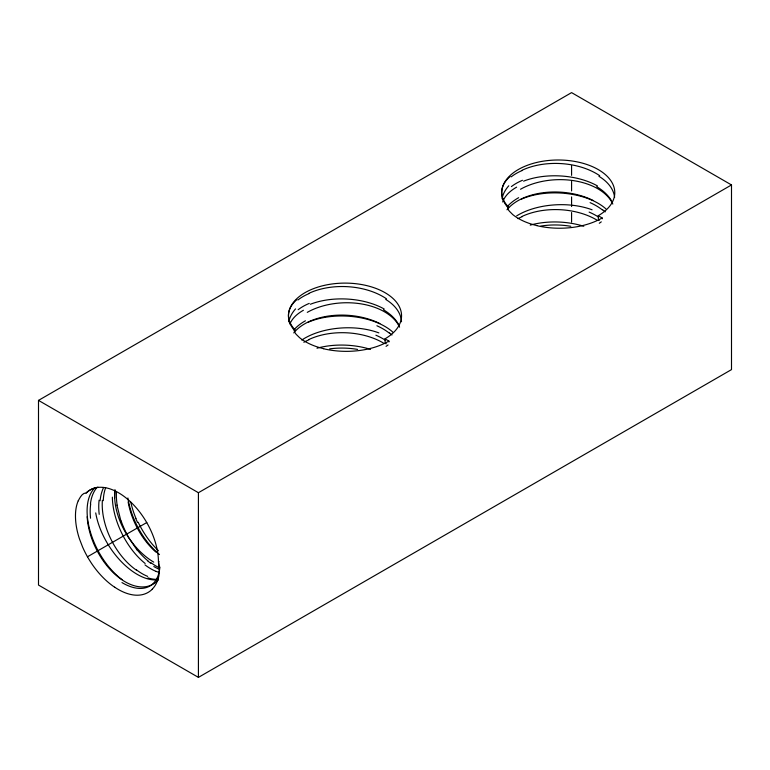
<?xml version="1.0" encoding="UTF-8"?>
<svg xmlns="http://www.w3.org/2000/svg" width="770" height="770" viewBox="0 0 770 770"><rect width="100%" height="100%" fill="white"/><g stroke="black" fill="none" stroke-linecap="round" stroke-linejoin="round"><path stroke-width="1.16" d="M78.261 500.808C79.82 497.863 82.313 492.665 86.182 493.012A56.537 32.648 60 0 1 130.813 502.107A56.537 32.648 60 0 1 158.447 561.84L159.525 567.028L158.918 575.633A51.869 29.943 60 0 1 157.263 581.331L156.223 583.612A56.913 32.86 60 0 1 152.874 588.472L152.258 589.146M38.5 400.39L571.581 92.621L731.5 184.944L731.5 369.61L198.419 677.379L38.5 585.056L38.5 400.39L198.419 492.713L731.5 184.944M87.434 556.797L146.781 522.532M158.447 561.965L159.111 561.58M507.805 207.39A56.537 32.648 0 0 1 527.537 165.232A56.537 32.648 0 0 1 602.217 172.124A56.537 32.648 0 0 1 598.232 215.725L602.227 218.035A5.65 3.09 57.4 0 1 602.198 218.815M294.361 330.908A1.02 0.587 0 0 1 294.506 330.474A56.537 32.648 0 0 1 314.304 288.346A56.537 32.648 0 0 1 388.994 295.228A56.537 32.648 0 0 1 385 338.829L388.994 341.139A5.65 3.09 57.4 0 1 388.966 341.918M147.984 561.166L150.805 563.371M137.175 550.184L127.868 536.392M135.78 518.508L137.541 522.512M120.9 520.924L116.944 505.101M294.313 330.917L295.006 332.698A30.733 17.739 0 0 0 296.229 334.382L299.578 337.683A54.901 31.695 0 0 0 323.65 348.685M598.232 215.725L598.444 220.21A5.65 3.09 57.4 0 0 599.166 220.557M385 338.829L385.212 343.324A5.65 3.09 57.4 0 0 386.299 343.786M571.581 165.762L571.581 175.358M571.581 181.354L571.581 190.95M571.581 196.937L571.581 206.533M571.581 212.53L571.581 222.126M198.419 492.713L198.419 677.379M158.524 562.013A56.701 30.944 57.5 0 1 158.543 566.085M602.13 217.977A59.877 34.573 0 0 1 536.825 225.649M536.873 225.581A54.901 31.695 0 0 1 512.762 214.599L509.451 211.269A30.733 17.739 0 0 1 508.238 209.594L507.546 207.813A1.02 0.587 0 0 1 507.738 207.361M508.672 207.149A56.701 30.559 1.8 0 1 510.106 176.513M601.283 221.847A56.701 34.294 -2.9 0 1 599.291 223.242M502.04 198.747A56.701 34.294 -2.9 0 1 508.778 185.782M511.386 186.6A56.701 30.675 2.1 0 1 522.484 180.286M523.6 181.152A56.701 31.204 2.9 0 1 597.433 185.907M596.721 186.677A56.701 34.544 2.5 0 1 611.803 201.345M598.944 176.311A56.701 34.506 -2.6 0 1 614.624 197.361M522.118 170.247A56.701 34.371 2.8 0 1 599.705 175.695M511.174 176.879A56.701 31.118 2.8 0 1 522.358 170.449M520.501 189.256A56.701 34.814 -1.9 0 1 612.824 204.069M502.685 201.971A56.701 30.896 2.5 0 1 516.631 187.149M507.334 206.581A56.701 30.742 -2.2 0 1 518.653 197.688M521.194 199.228A56.701 31.079 2.7 0 1 606.048 208.997M602.631 209.767A56.701 34.477 -2.6 0 1 605.22 211.875M590.109 202.645A56.701 34.573 2.5 0 1 602.371 209.912M506.987 209.796A56.701 33.919 3.3 0 1 593.102 200.47M516.689 215.86A56.701 30.838 -2.4 0 1 592.101 209.796M589.127 212.097A56.701 34.082 3.1 0 1 598.386 216.976M522.118 216.409A56.701 34.371 2.8 0 1 596.692 219.941M518.008 218.651A56.701 31.118 2.8 0 1 522.358 216.611M530.232 225.119A56.701 31.204 2.9 0 1 583.785 226.265M540.819 226.072A56.701 34.111 3.1 0 1 570.83 226.303M388.908 341.091A59.877 34.573 0 0 1 323.592 348.762M295.439 330.263A56.701 30.559 1.8 0 1 296.873 299.617M388.051 344.95A56.701 34.294 -2.9 0 1 386.059 346.346M288.808 321.85A56.701 34.294 -2.9 0 1 295.555 308.886M298.154 309.704A56.701 30.675 2.1 0 1 309.251 303.399M310.377 304.256A56.701 31.204 2.9 0 1 384.211 309.011M383.489 309.781A56.701 34.544 2.5 0 1 398.571 324.459M385.712 299.414A56.701 34.506 -2.6 0 1 401.507 321.764M308.886 293.351A56.701 34.371 2.8 0 1 386.473 298.798M297.942 299.982A56.701 31.118 2.8 0 1 309.126 293.553M307.269 312.36A56.701 34.814 -1.9 0 1 399.592 327.173M289.876 323.978A56.701 30.896 2.5 0 1 303.399 310.262M294.101 329.685A56.701 30.742 -2.2 0 1 305.421 320.792M307.962 322.332A56.701 31.079 2.7 0 1 392.815 332.111M389.399 332.881A56.701 34.477 -2.6 0 1 391.988 334.979M376.886 325.748A56.701 34.573 2.5 0 1 389.148 333.025M293.755 332.909A56.701 33.919 3.3 0 1 379.88 323.583M301.782 340.051A56.701 30.838 -2.4 0 1 378.878 332.9M375.895 335.21A56.701 34.082 3.1 0 1 385.154 340.08M308.886 339.522A56.701 34.371 2.8 0 1 383.47 343.054M303.842 342.265A56.701 31.118 2.8 0 1 309.126 339.724M316.999 348.223A56.701 31.204 2.9 0 1 370.553 349.378M329.647 348.877A56.701 34.111 3.1 0 1 357.598 349.416M152.287 589.194A59.483 34.342 60 0 1 114.672 587.173M114.663 587.221A60.695 35.045 60 0 1 91.428 563.226L88.983 559.376A61.032 35.237 60 0 1 82.688 547.258L79.474 538.942A58.135 33.562 60 0 1 76.865 529.211A58.934 34.024 60 0 1 75.47 515.929A55.026 31.772 60 0 1 78.232 500.779M86.153 492.973A56.701 35.141 60 0 1 90.687 489.633A56.701 34.765 58 0 1 98.156 487.256M159.871 567.076A56.701 30.742 57.8 0 1 121.968 582.582M122.035 579.608A56.701 31.079 62.7 0 1 90.61 532.782A56.701 31.079 62.7 0 1 94.277 488.411M90.446 503.811A56.701 34.477 57.4 0 1 97.145 487.275M90.533 518.22A56.701 34.573 62.5 0 1 90.696 503.965M158.187 580.089A56.701 33.919 63.3 0 1 115.404 574.67A56.701 33.919 63.3 0 1 87.154 516.709M157.686 579.781A56.701 30.838 57.6 0 1 95.73 512.916M99.215 514.341A56.701 34.082 63.1 0 1 99.118 500.144M100.1 500.76A56.701 34.64 62.3 0 1 103.584 487.477M103.305 500.654A56.701 34.688 57.8 0 1 105.663 487.708M136.454 570.214A56.701 34.371 62.8 0 1 102.371 500.307M147.667 576.384A56.701 31.118 62.8 0 1 136.511 569.906M158.418 579.261A56.701 30.559 61.8 0 1 147.965 577.856M158.649 572.226A56.701 30.906 57.5 0 1 155.973 571.369M155.983 571.34A56.701 30.675 62.1 0 1 144.972 564.882M145.155 563.476A56.701 31.204 62.9 0 1 112.362 497.16M114.605 497.959A56.701 34.544 62.5 0 1 114.923 491.481M159.477 554.554A56.701 31.079 62.7 0 1 127.897 497.988M153.731 562.119A56.701 34.814 58.1 0 1 114.98 489.633M159.467 569.319A56.701 30.906 62.5 0 1 153.836 566.518M155.915 552.061A56.701 33.919 63.3 0 1 128.128 501.963M159.188 567.702A57.423 30.656 60.6 0 1 150.843 562.629M148.013 560.964A58.587 32.427 63.1 0 1 137.272 550.001M128.022 536.286A58.732 33.919 63.7 0 1 121.092 520.905M117.136 505.159A58.982 35.468 63.1 0 1 116.472 491.491M158.476 550.762A59.396 32.783 63 0 1 138.186 522.253M135.963 518.46A60.58 35.497 63.7 0 1 130.804 502.213"/></g></svg>
